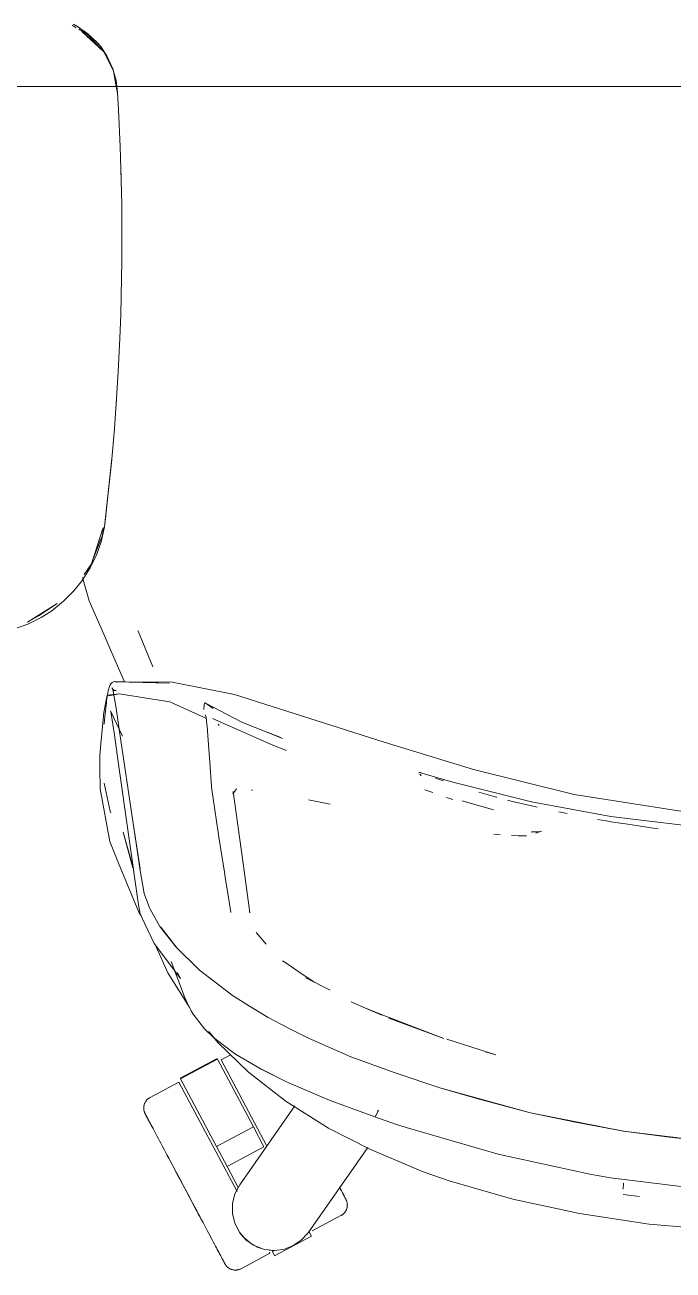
# Model space of a CAD drawing. Header units: millimetres. Extents: x 155927 to 295199, y -4084 to 97293.
# Drawn here: x 164266.6 to 164484.1, y 23020 to 23437.5 of the extents above; entities that cross this region are included whole.
import ezdxf

# ---------------------------------------------------------------- set-up
doc = ezdxf.new("R2010")
doc.units = ezdxf.units.MM
doc.header["$MEASUREMENT"] = 0
doc.layers.add('G-IMPT', color=8, linetype='CONTINUOUS', lineweight=9)
doc.layers.add('I-FURN', color=8, linetype='CONTINUOUS', lineweight=9)

msp = doc.modelspace()

# ---------------------------------------------------------------- linework, layer by layer
at = {"layer": 'G-IMPT'}
for p, q in [((164282.45, 23437.35), (164283.89, 23436.49)), ((164282.95, 23437.75), (164284.32, 23436.95)), ((164287.78, 23434.5), (164284.32, 23436.95)), ((164284.68, 23436.02), (164287.83, 23434.13)), ((164285.75, 23435.33), (164287.22, 23434.05)), ((164285.75, 23435.33), (164293.14, 23428.42)), ((164287.37, 23433.91), (164290.91, 23430.84)), ((164290.83, 23431.64), (164287.78, 23434.5)), ((164287.83, 23434.13), (164293.14, 23428.42)), ((164290.83, 23431.64), (164291.96, 23430.31)), ((164293.14, 23428.42), (164290.91, 23430.84)), ((164294.16, 23427.09), (164291.96, 23430.31)), ((164294.24, 23426.19), (164293.14, 23428.42)), ((164294.16, 23427.09), (164296.15, 23422.77)), ((164294.24, 23426.19), (164296.35, 23421.93)), ((164297.22, 23418.82), (164296.15, 23422.77)), ((164296.35, 23421.93), (164297.29, 23416.88)), ((164297.46, 23416.88), (164297.22, 23418.82)), ((164297.29, 23416.88), (164297.72, 23414.58)), ((164297.72, 23414.81), (164297.46, 23416.88)), ((164298, 23409.14), (164297.72, 23414.81)), ((164298, 23409.14), (164298.61, 23396.58)), ((164298.74, 23393.04), (164298.61, 23396.58)), ((164299.12, 23377.37), (164298.74, 23393.04)), ((164298.82, 23388.99), (164298.94, 23386.31)), ((164298.94, 23384.09), (164298.94, 23386.31)), ((164299.12, 23377.37), (164299.17, 23372.86)), ((164299.17, 23372.86), (164299.16, 23358.14)), ((164299.09, 23352.67), (164299.16, 23358.14)), ((164299.09, 23352.67), (164298.79, 23340.37)), ((164298.95, 23345.89), (164298.95, 23347.97)), ((164298.5, 23332.49), (164298.79, 23340.37)), ((164298.5, 23332.49), (164297.96, 23321.18)), ((164297.4, 23312.31), (164297.96, 23321.18)), ((164297.4, 23312.31), (164296.67, 23302.02)), ((164297.26, 23310.27), (164297.35, 23312.17)), ((164297.26, 23310.27), (164297.13, 23308.85)), ((164295.69, 23290.62), (164296.67, 23302.02)), ((164293.33, 23269.19), (164295.79, 23292.14)), ((164293.33, 23269.19), (164295.69, 23290.62)), ((164295.79, 23292.14), (164293.67, 23272.01)), ((164293.33, 23269.19), (164293.67, 23272.01)), ((164288.93, 23256.84), (164292.75, 23268.69)), ((164292.54, 23266.06), (164289.34, 23257.87)), ((164289.84, 23259.54), (164292.75, 23268.69)), ((164293.33, 23269.19), (164292.18, 23264.23)), ((164293.12, 23269.11), (164292.54, 23266.06)), ((164290.73, 23260.09), (164292.18, 23264.23)), ((164288.54, 23255.51), (164290.73, 23260.09)), ((164288.93, 23256.84), (164289.84, 23259.54)), ((164289.21, 23257.54), (164288.93, 23256.84)), ((164288.54, 23255.51), (164285.81, 23251.19)), ((164288.93, 23256.84), (164286.51, 23253.26)), ((164283.19, 23247.88), (164285.81, 23251.19)), ((164288.25, 23244.35), (164286, 23252.17)), ((164279.64, 23244.27), (164283.19, 23247.88)), ((164267.51, 23237.23), (164277.46, 23243.55)), ((164271.19, 23239.39), (164277.46, 23243.55)), ((164272.12, 23238.82), (164275.66, 23241.09)), ((164279.64, 23244.27), (164275.66, 23241.09)), ((164288.25, 23244.35), (164293.11, 23233.23)), ((164267.61, 23236.58), (164262.83, 23234.87)), ((164267.51, 23237.23), (164271.19, 23239.39)), ((164267.61, 23236.58), (164272.12, 23238.82)), ((164293.11, 23233.23), (164296.53, 23225.39)), ((164304.53, 23234.45), (164304.64, 23234.19)), ((164309.56, 23222.33), (164304.64, 23234.19)), ((164296.53, 23225.39), (164300.1, 23217.22)), ((164294.61, 23214.19), (164295.16, 23216.06)), ((164295.48, 23216.59), (164295.16, 23216.06)), ((164295.48, 23216.59), (164295.97, 23216.97)), ((164296.2, 23214.7), (164295.8, 23215.2)), ((164296.36, 23214.11), (164295.8, 23215.2)), ((164296.55, 23217.36), (164295.97, 23216.97)), ((164296.55, 23217.36), (164297.41, 23217.17)), ((164315.11, 23216.75), (164296.66, 23217.33)), ((164296.66, 23217.33), (164297.13, 23217.23)), ((164315.11, 23216.75), (164297.13, 23217.23)), ((164315.99, 23217.19), (164297.13, 23217.23)), ((164297.13, 23217.23), (164297.3, 23217.2)), ((164297.41, 23217.17), (164297.3, 23217.2)), ((164336.95, 23212.99), (164315.99, 23217.19)), ((164293.81, 23210.5), (164294.26, 23212.82)), ((164294.07, 23210.91), (164294.61, 23214.19)), ((164298.21, 23213.21), (164294.26, 23212.82)), ((164294.67, 23212.59), (164298.25, 23213.27)), ((164294.67, 23212.59), (164298.21, 23213.21)), ((164296.36, 23214.11), (164296.19, 23214.73)), ((164296.19, 23214.73), (164297.3, 23208.46)), ((164296.74, 23214.38), (164296.2, 23214.7)), ((164296.74, 23214.38), (164297.24, 23214.3)), ((164315.29, 23210.56), (164298.25, 23213.27)), ((164387.19, 23197), (164336.95, 23212.99)), ((164293.81, 23210.5), (164293, 23206.25)), ((164293.48, 23205.61), (164293.99, 23210.3)), ((164294.07, 23210.91), (164293.99, 23210.3)), ((164299.4, 23199.06), (164295.39, 23207.49)), ((164295.39, 23207.49), (164295.54, 23206.62)), ((164298.41, 23200.61), (164297.3, 23208.46)), ((164315.29, 23210.56), (164327.59, 23204.97)), ((164326.66, 23207.95), (164326.82, 23209.48)), ((164326.82, 23209.48), (164326.97, 23210.17)), ((164326.97, 23210.17), (164327.1, 23210.2)), ((164327.1, 23210.2), (164327.27, 23210.23)), ((164327.1, 23210.2), (164329.81, 23208.36)), ((164327.1, 23210.2), (164329.56, 23208.85)), ((164339.67, 23203.57), (164329.56, 23208.85)), ((164292.15, 23196.46), (164292.96, 23205.78)), ((164292.96, 23205.78), (164293, 23206.25)), ((164293.48, 23205.61), (164293.26, 23203.02)), ((164295.54, 23206.62), (164296.37, 23201.6)), ((164327.14, 23206.22), (164327.41, 23205.45)), ((164327.43, 23205.38), (164327.41, 23205.45)), ((164327.72, 23202.92), (164327.43, 23205.38)), ((164327.72, 23202.92), (164327.76, 23202.55)), ((164349.77, 23196.02), (164329.61, 23204.94)), ((164331.78, 23202.56), (164331.51, 23203)), ((164339.67, 23203.57), (164348.14, 23200.31)), ((164296.37, 23201.6), (164296.59, 23200.31)), ((164298.02, 23189.64), (164296.59, 23200.31)), ((164302.97, 23169.73), (164298.41, 23200.61)), ((164328.01, 23199.14), (164327.76, 23202.55)), ((164328.01, 23199.14), (164328.65, 23190.3)), ((164353.03, 23198.3), (164347.93, 23200.32)), ((164347.93, 23200.32), (164352.46, 23198.53)), ((164348.14, 23200.31), (164353.03, 23198.3)), ((164292.15, 23196.46), (164291.81, 23192.5)), ((164354.36, 23194.27), (164349.77, 23196.02)), ((164387.19, 23197), (164417.17, 23187.82)), ((164291.81, 23192.5), (164291.81, 23188.33)), ((164329.27, 23182.05), (164328.65, 23190.3)), ((164291.84, 23181.36), (164291.81, 23188.33)), ((164298.02, 23189.64), (164304.7, 23142.43)), ((164398.76, 23186.77), (164398.99, 23186.86)), ((164398.99, 23186.86), (164399.22, 23186.81)), ((164399.53, 23185.77), (164399.15, 23186.38)), ((164399.22, 23186.81), (164399.52, 23186.73)), ((164399.53, 23185.77), (164399.38, 23185.98)), ((164399.52, 23186.73), (164399.79, 23186.67)), ((164410.21, 23183.59), (164399.79, 23186.67)), ((164450.85, 23179.51), (164417.17, 23187.82)), ((164293.25, 23183.23), (164295.29, 23173.92)), ((164329.28, 23181.97), (164329.27, 23182.05)), ((164329.28, 23181.97), (164331.49, 23166.76)), ((164405.02, 23184.75), (164404.36, 23184.99)), ((164405.02, 23184.75), (164407.11, 23184.01)), ((164436.53, 23177.05), (164410.21, 23183.59)), ((164291.84, 23181.36), (164295.08, 23163.67)), ((164337.66, 23181.32), (164336.41, 23179.75)), ((164336.45, 23179.96), (164336.49, 23180.2)), ((164336.54, 23180.46), (164336.49, 23180.2)), ((164340.28, 23153.13), (164336.54, 23180.46)), ((164342.6, 23180.96), (164342.95, 23180.92)), ((164369.08, 23176.28), (164361.82, 23177.7)), ((164402.46, 23180.47), (164400.8, 23181.08)), ((164402.46, 23180.47), (164403.47, 23180.09)), ((164410.22, 23177.75), (164408.01, 23178.48)), ((164419.64, 23180.01), (164418.95, 23180.22)), ((164423.64, 23178.9), (164419.64, 23180.01)), ((164423.64, 23178.9), (164424.78, 23178.58)), ((164424.78, 23178.58), (164424.96, 23178.53)), ((164429.8, 23177.28), (164428.5, 23177.61)), ((164450.85, 23179.51), (164488.76, 23173.51)), ((164295.29, 23173.92), (164295.45, 23173.35)), ((164413.31, 23177.31), (164423.78, 23174.38)), ((164429.8, 23177.28), (164436.55, 23175.72)), ((164436.53, 23177.05), (164463.2, 23172.11)), ((164438.52, 23175.27), (164436.55, 23175.72)), ((164448.57, 23173.07), (164445.76, 23173.61)), ((164302.97, 23169.73), (164305.3, 23154.54)), ((164458.67, 23171.14), (164461.58, 23170.59)), ((164463.2, 23170.34), (164461.58, 23170.59)), ((164463.2, 23172.11), (164490.12, 23168.82)), ((164468.83, 23169.49), (164463.2, 23170.34)), ((164468.83, 23169.49), (164477.35, 23168.2)), ((164299.57, 23166.85), (164302.93, 23154.96)), ((164299.57, 23166.85), (164302.82, 23154.86)), ((164303.06, 23169.13), (164305.36, 23153.97)), ((164303.06, 23169.13), (164305.3, 23154.54)), ((164331.49, 23166.76), (164331.73, 23165.21)), ((164331.73, 23165.21), (164333.6, 23153.43)), ((164426.03, 23166.02), (164423.94, 23166.23)), ((164434.88, 23165.62), (164429.83, 23165.71)), ((164429.83, 23165.71), (164432.1, 23165.63)), ((164434.88, 23165.62), (164432.1, 23165.63)), ((164438.89, 23166.94), (164436.59, 23166.91)), ((164436.73, 23166.9), (164436.59, 23166.91)), ((164439.94, 23167.16), (164437.99, 23166.47)), ((164438.89, 23166.94), (164439.94, 23167.16)), ((164477.35, 23168.2), (164479.01, 23168.01)), ((164295.08, 23163.67), (164296.67, 23159.81)), ((164298.06, 23156.44), (164296.67, 23159.81)), ((164304.86, 23139.99), (164298.06, 23156.44)), ((164306.66, 23146.3), (164305.36, 23153.97)), ((164333.86, 23151.78), (164333.6, 23153.43)), ((164340.28, 23153.13), (164342.06, 23139.77)), ((164334.92, 23144.94), (164333.86, 23151.78)), ((164308.41, 23141.5), (164306.66, 23146.3)), ((164334.92, 23144.94), (164335.67, 23139.87)), ((164304.7, 23142.43), (164305.35, 23139.43)), ((164308.41, 23141.5), (164308.63, 23141.08)), ((164311.92, 23135.25), (164308.63, 23141.08)), ((164342.06, 23139.77), (164341.91, 23140.24)), ((164305.63, 23138.82), (164304.86, 23139.99)), ((164306.91, 23136.07), (164305.35, 23139.43)), ((164309.98, 23129.49), (164306.91, 23136.07)), ((164317.34, 23128.28), (164311.92, 23135.25)), ((164312.24, 23135.02), (164317.64, 23128.07)), ((164312.24, 23135.02), (164314.83, 23131.65)), ((164347.56, 23129.27), (164344.22, 23133.18)), ((164318.89, 23117.84), (164309.98, 23129.49)), ((164314.6, 23119.73), (164310.62, 23128.36)), ((164317.64, 23128.07), (164314.83, 23131.65)), ((164317.34, 23128.28), (164325.24, 23120.55)), ((164315.66, 23123.5), (164320.17, 23111.59)), ((164354.19, 23123), (164353.09, 23123.75)), ((164321.73, 23108.28), (164314.6, 23119.73)), ((164318.89, 23117.84), (164317.78, 23119.79)), ((164325.24, 23120.55), (164335.67, 23112.53)), ((164359.32, 23119.51), (164354.19, 23123)), ((164359.9, 23119.11), (164359.32, 23119.51)), ((164363.66, 23116.55), (164359.9, 23119.11)), ((164363.66, 23116.55), (164360.88, 23118.06)), ((164368.99, 23113.87), (164360.88, 23118.06)), ((164321.24, 23109.36), (164320.17, 23111.59)), ((164335.67, 23112.53), (164335.93, 23112.36)), ((164342.03, 23108.47), (164335.93, 23112.36)), ((164322.42, 23106.93), (164321.24, 23109.36)), ((164321.73, 23108.28), (164322.23, 23107.52)), ((164322.42, 23106.93), (164323.03, 23105.79)), ((164342.03, 23108.47), (164348.26, 23104.71)), ((164376.03, 23110), (164380.88, 23107.8)), ((164380.88, 23107.8), (164386.32, 23105.49)), ((164380.88, 23107.8), (164387.96, 23105.08)), ((164323.03, 23105.79), (164326.89, 23100.93)), ((164355.05, 23101.14), (164348.26, 23104.71)), ((164389.69, 23104.42), (164387.96, 23105.08)), ((164407.13, 23097.7), (164388.73, 23104.52)), ((164407.13, 23097.7), (164389.69, 23104.42)), ((164329.92, 23098.03), (164326.89, 23100.93)), ((164328.34, 23100.04), (164331.34, 23096.36)), ((164355.05, 23101.14), (164361.77, 23097.75)), ((164329.92, 23098.03), (164336.05, 23093.32)), ((164331.34, 23096.36), (164341.63, 23086.4)), ((164376, 23091.57), (164361.77, 23097.75)), ((164424.61, 23092.17), (164408.12, 23097.42)), ((164336.05, 23093.32), (164337.34, 23092.45)), ((164345.34, 23087.72), (164337.34, 23092.45)), ((164376, 23091.57), (164390.88, 23086.11)), ((164424.61, 23092.17), (164421.17, 23093.25)), ((164354.23, 23076.6), (164341.63, 23086.4)), ((164353.95, 23083.41), (164345.34, 23087.72)), ((164354.39, 23083.19), (164345.34, 23087.72)), ((164345.34, 23087.72), (164345.94, 23087.42)), ((164354.39, 23083.19), (164345.94, 23087.42)), ((164405.79, 23081.11), (164390.88, 23086.11)), ((164353.95, 23083.41), (164354.39, 23083.19)), ((164354.39, 23083.19), (164365.35, 23078.42)), ((164365.35, 23078.42), (164369.03, 23076.94)), ((164436.29, 23072.72), (164405.79, 23081.11)), ((164419.05, 23077.38), (164405.88, 23081.15)), ((164436.29, 23072.72), (164405.88, 23081.15)), ((164354.23, 23076.6), (164368.53, 23067.62)), ((164369.03, 23076.94), (164383.99, 23071.37)), ((164384.77, 23072.64), (164385.2, 23073.69)), ((164385.2, 23073.69), (164384.97, 23073.1)), ((164419.05, 23077.38), (164436.29, 23072.72)), ((164383.99, 23071.37), (164384.12, 23071.41)), ((164384.12, 23071.41), (164383.99, 23071.41)), ((164383.99, 23071.41), (164390.92, 23069)), ((164384.12, 23071.41), (164384.39, 23071.81)), ((164384.12, 23071.41), (164384.17, 23071.42)), ((164384.39, 23071.81), (164384.17, 23071.42)), ((164384.77, 23072.64), (164384.39, 23071.81)), ((164384.49, 23071.99), (164384.39, 23071.81)), ((164384.77, 23072.64), (164384.49, 23071.99)), ((164384.77, 23072.64), (164384.97, 23073.1)), ((164436.29, 23072.72), (164467.42, 23066.55)), ((164436.29, 23072.72), (164451.31, 23069.65)), ((164436.29, 23072.72), (164467.34, 23066.55)), ((164467.42, 23066.55), (164451.31, 23069.65)), ((164368.53, 23067.62), (164382.31, 23060.53)), ((164394.53, 23067.81), (164390.92, 23069)), ((164425.36, 23058.86), (164394.53, 23067.81)), ((164498.93, 23062.72), (164467.34, 23066.55)), ((164498.97, 23062.76), (164467.42, 23066.55)), ((164467.42, 23066.55), (164482.9, 23064.6)), ((164498.97, 23062.76), (164482.9, 23064.6)), ((164400.28, 23053.02), (164382.31, 23060.53)), ((164425.36, 23058.86), (164456.15, 23052.2)), ((164409.01, 23049.94), (164400.28, 23053.02)), ((164409.01, 23049.94), (164430.26, 23043.77)), ((164463.07, 23051.01), (164456.15, 23052.2)), ((164493.24, 23047.2), (164463.07, 23051.01)), ((164467.38, 23049.22), (164467.31, 23047.13)), ((164467.31, 23047.13), (164467.31, 23047.24)), ((164467.34, 23045.36), (164472.75, 23044.71)), ((164430.26, 23043.77), (164452.62, 23038.95)), ((164452.62, 23038.95), (164476.04, 23035.46)), ((164476.04, 23035.46), (164501.61, 23033.2))]:
    msp.add_line(p, q, dxfattribs=at)
at = {"layer": 'I-FURN'}
for p, q in [((163845.72, 23416.88), (165245.72, 23416.88)), ((165245.72, 23416.88), (163845.72, 23416.88)), ((164331.14, 23090.91), (164318.77, 23084.33)), ((164318.87, 23084.16), (164331.23, 23090.73)), ((164331.23, 23090.73), (164343.3, 23068.03)), ((164335.61, 23092.23), (164332.46, 23090.55)), ((164332.46, 23090.55), (164347.71, 23061.85)), ((164318.33, 23083.04), (164308.64, 23077.89)), ((164318.33, 23083.04), (164337.79, 23046.43)), ((164330.94, 23061.45), (164318.87, 23084.16)), ((164307.94, 23077.41), (164308.07, 23077.52)), ((164308.07, 23077.52), (164308.2, 23077.61)), ((164308.2, 23077.61), (164308.33, 23077.7)), ((164308.33, 23077.7), (164308.47, 23077.79)), ((164308.47, 23077.79), (164308.61, 23077.87)), ((164308.61, 23077.87), (164308.64, 23077.89)), ((164306.51, 23074.46), (164306.52, 23074.62)), ((164306.51, 23074.29), (164306.51, 23074.46)), ((164306.51, 23074.13), (164306.51, 23074.29)), ((164306.52, 23073.97), (164306.51, 23074.13)), ((164306.52, 23074.62), (164306.53, 23074.78)), ((164306.54, 23073.81), (164306.52, 23073.97)), ((164306.53, 23074.78), (164306.55, 23074.94)), ((164306.56, 23073.65), (164306.54, 23073.81)), ((164306.55, 23074.94), (164306.58, 23075.1)), ((164306.59, 23073.49), (164306.56, 23073.65)), ((164306.58, 23075.1), (164306.61, 23075.25)), ((164306.63, 23073.34), (164306.59, 23073.49)), ((164306.61, 23075.25), (164306.65, 23075.41)), ((164306.67, 23073.18), (164306.63, 23073.34)), ((164306.65, 23075.41), (164306.7, 23075.56)), ((164306.7, 23075.56), (164306.75, 23075.72)), ((164306.75, 23075.72), (164306.81, 23075.87)), ((164306.81, 23075.87), (164306.88, 23076.01)), ((164306.88, 23076.01), (164306.95, 23076.16)), ((164306.95, 23076.16), (164307.02, 23076.3)), ((164307.02, 23076.3), (164307.1, 23076.44)), ((164307.1, 23076.44), (164307.19, 23076.58)), ((164307.19, 23076.58), (164307.28, 23076.71)), ((164307.28, 23076.71), (164307.38, 23076.84)), ((164307.38, 23076.84), (164307.48, 23076.96)), ((164307.48, 23076.96), (164307.59, 23077.08)), ((164307.59, 23077.08), (164307.7, 23077.2)), ((164307.7, 23077.2), (164307.82, 23077.31)), ((164307.82, 23077.31), (164307.94, 23077.41)), ((164338.69, 23048.62), (164357.19, 23075.05)), ((164306.72, 23073.03), (164306.67, 23073.18)), ((164306.78, 23072.88), (164306.72, 23073.03)), ((164306.84, 23072.73), (164306.78, 23072.88)), ((164306.9, 23072.58), (164306.84, 23072.73)), ((164306.98, 23072.44), (164306.9, 23072.58)), ((164306.98, 23072.43), (164306.98, 23072.44)), ((164306.98, 23072.44), (164306.99, 23072.42)), ((164307, 23072.39), (164306.98, 23072.43)), ((164306.99, 23072.42), (164307.02, 23072.36)), ((164307.05, 23072.31), (164307, 23072.39)), ((164307.02, 23072.36), (164307.07, 23072.26)), ((164307.11, 23072.19), (164307.05, 23072.31)), ((164307.07, 23072.26), (164307.15, 23072.12)), ((164307.2, 23072.02), (164307.11, 23072.19)), ((164307.15, 23072.12), (164307.24, 23071.94)), ((164307.3, 23071.82), (164307.2, 23072.02)), ((164307.24, 23071.94), (164307.36, 23071.72)), ((164307.43, 23071.58), (164307.3, 23071.82)), ((164307.36, 23071.72), (164307.5, 23071.46)), ((164307.58, 23071.3), (164307.43, 23071.58)), ((164307.5, 23071.46), (164307.66, 23071.16)), ((164307.75, 23070.99), (164307.58, 23071.3)), ((164307.66, 23071.16), (164307.83, 23070.83)), ((164307.94, 23070.63), (164307.75, 23070.99)), ((164307.83, 23070.83), (164308.03, 23070.45)), ((164308.15, 23070.24), (164307.94, 23070.63)), ((164308.03, 23070.45), (164308.25, 23070.04)), ((164308.38, 23069.81), (164308.15, 23070.24)), ((164308.25, 23070.04), (164308.49, 23069.6)), ((164308.62, 23069.34), (164308.38, 23069.81)), ((164308.49, 23069.6), (164308.74, 23069.12)), ((164308.89, 23068.84), (164308.62, 23069.34)), ((164308.74, 23069.12), (164309.02, 23068.6)), ((164309.18, 23068.3), (164308.89, 23068.84)), ((164309.02, 23068.6), (164309.31, 23068.05)), ((164309.48, 23067.74), (164309.18, 23068.3)), ((164309.31, 23068.05), (164309.62, 23067.46)), ((164309.62, 23067.46), (164309.95, 23066.85)), ((164309.95, 23066.85), (164310.29, 23066.2)), ((164310.29, 23066.2), (164310.66, 23065.52)), ((164310.66, 23065.52), (164311.03, 23064.81)), ((164330.94, 23061.45), (164343.3, 23068.03)), ((164343.3, 23068.03), (164346.83, 23061.38)), ((164311.03, 23064.81), (164311.42, 23064.08)), ((164311.42, 23064.08), (164311.83, 23063.32)), ((164311.83, 23063.32), (164312.25, 23062.53)), ((164312.25, 23062.53), (164312.68, 23061.72)), ((164312.68, 23061.72), (164313.12, 23060.88)), ((164313.37, 23060.42), (164312.92, 23061.27)), ((164313.12, 23060.88), (164313.58, 23060.03)), ((164334.47, 23054.81), (164330.94, 23061.45)), ((164334.47, 23054.81), (164346.83, 23061.38)), ((164381.63, 23061.16), (164361.61, 23032.57)), ((164313.83, 23059.55), (164313.37, 23060.42)), ((164313.58, 23060.03), (164314.04, 23059.15)), ((164314.3, 23058.67), (164313.83, 23059.55)), ((164314.04, 23059.15), (164314.52, 23058.25)), ((164314.78, 23057.76), (164314.3, 23058.67)), ((164314.52, 23058.25), (164315.01, 23057.34)), ((164315.27, 23056.84), (164314.78, 23057.76)), ((164315.01, 23057.34), (164315.5, 23056.41)), ((164315.77, 23055.9), (164315.27, 23056.84)), ((164315.5, 23056.41), (164316, 23055.47)), ((164316.28, 23054.95), (164315.77, 23055.9)), ((164316, 23055.47), (164316.51, 23054.51)), ((164316.79, 23053.99), (164316.28, 23054.95)), ((164316.51, 23054.51), (164317.03, 23053.54)), ((164317.31, 23053.01), (164316.79, 23053.99)), ((164317.03, 23053.54), (164317.55, 23052.56)), ((164317.83, 23052.03), (164317.31, 23053.01)), ((164317.55, 23052.56), (164318.07, 23051.57)), ((164338.22, 23047.75), (164334.47, 23054.81)), ((164318.36, 23051.04), (164317.83, 23052.03)), ((164318.07, 23051.57), (164318.6, 23050.58)), ((164318.89, 23050.04), (164318.36, 23051.04)), ((164318.6, 23050.58), (164319.13, 23049.58)), ((164319.42, 23049.04), (164318.89, 23050.04)), ((164319.13, 23049.58), (164319.66, 23048.58)), ((164319.95, 23048.03), (164319.42, 23049.04)), ((164319.66, 23048.58), (164320.2, 23047.57)), ((164337.1, 23045.64), (164338.69, 23048.62)), ((164320.49, 23047.03), (164319.95, 23048.03)), ((164320.2, 23047.57), (164320.73, 23046.57)), ((164321.02, 23046.02), (164320.49, 23047.03)), ((164320.73, 23046.57), (164321.27, 23045.56)), ((164321.56, 23045.02), (164321.02, 23046.02)), ((164321.27, 23045.56), (164321.8, 23044.56)), ((164322.09, 23044.02), (164321.56, 23045.02)), ((164321.8, 23044.56), (164322.33, 23043.56)), ((164336.27, 23042.37), (164337.1, 23045.64)), ((164372.13, 23047.89), (164372.41, 23047.36)), ((164372.56, 23047.08), (164372.28, 23047.6)), ((164372.41, 23047.36), (164372.68, 23046.86)), ((164372.81, 23046.6), (164372.56, 23047.08)), ((164372.68, 23046.86), (164372.93, 23046.39)), ((164373.05, 23046.15), (164372.81, 23046.6)), ((164372.93, 23046.39), (164373.15, 23045.96)), ((164373.27, 23045.74), (164373.05, 23046.15)), ((164373.15, 23045.96), (164373.36, 23045.57)), ((164373.47, 23045.37), (164373.27, 23045.74)), ((164373.36, 23045.57), (164373.55, 23045.21)), ((164373.65, 23045.04), (164373.47, 23045.37)), ((164373.55, 23045.21), (164373.72, 23044.89)), ((164373.8, 23044.74), (164373.65, 23045.04)), ((164373.72, 23044.89), (164373.87, 23044.61)), ((164373.94, 23044.48), (164373.8, 23044.74)), ((164373.87, 23044.61), (164374, 23044.37)), ((164374.06, 23044.26), (164373.94, 23044.48)), ((164374, 23044.37), (164374.1, 23044.17)), ((164374.15, 23044.08), (164374.06, 23044.26)), ((164374.1, 23044.17), (164374.19, 23044.01)), ((164374.23, 23043.94), (164374.15, 23044.08)), ((164322.62, 23043.03), (164322.09, 23044.02)), ((164322.33, 23043.56), (164322.86, 23042.57)), ((164323.14, 23042.04), (164322.62, 23043.03)), ((164322.86, 23042.57), (164323.38, 23041.59)), ((164323.66, 23041.06), (164323.14, 23042.04)), ((164323.38, 23041.59), (164323.9, 23040.61)), ((164324.18, 23040.09), (164323.66, 23041.06)), ((164323.9, 23040.61), (164324.41, 23039.65)), ((164324.68, 23039.14), (164324.18, 23040.09)), ((164336.25, 23039), (164336.27, 23042.37)), ((164374.19, 23044.01), (164374.26, 23043.89)), ((164374.28, 23039.89), (164374.2, 23039.76)), ((164374.28, 23043.84), (164374.23, 23043.94)), ((164374.26, 23043.89), (164374.3, 23043.81)), ((164374.31, 23043.78), (164374.28, 23043.84)), ((164374.36, 23040.04), (164374.28, 23039.89)), ((164374.3, 23043.81), (164374.32, 23043.76)), ((164374.32, 23043.76), (164374.31, 23043.78)), ((164374.32, 23043.76), (164374.4, 23043.62)), ((164374.32, 23043.76), (164374.32, 23043.76)), ((164374.43, 23040.18), (164374.36, 23040.04)), ((164374.4, 23043.62), (164374.46, 23043.47)), ((164374.49, 23040.33), (164374.43, 23040.18)), ((164374.46, 23043.47), (164374.53, 23043.32)), ((164374.55, 23040.48), (164374.49, 23040.33)), ((164374.53, 23043.32), (164374.58, 23043.17)), ((164374.6, 23040.63), (164374.55, 23040.48)), ((164374.58, 23043.17), (164374.63, 23043.01)), ((164374.65, 23040.79), (164374.6, 23040.63)), ((164374.63, 23043.01), (164374.67, 23042.86)), ((164374.69, 23040.94), (164374.65, 23040.79)), ((164374.67, 23042.86), (164374.71, 23042.7)), ((164374.72, 23041.1), (164374.69, 23040.94)), ((164374.71, 23042.7), (164374.74, 23042.54)), ((164374.75, 23041.26), (164374.72, 23041.1)), ((164374.74, 23042.54), (164374.76, 23042.38)), ((164374.77, 23041.42), (164374.75, 23041.26)), ((164374.76, 23042.38), (164374.78, 23042.22)), ((164374.79, 23041.58), (164374.77, 23041.42)), ((164374.78, 23042.22), (164374.79, 23042.06)), ((164374.79, 23042.06), (164374.8, 23041.9)), ((164374.8, 23041.9), (164374.79, 23041.74)), ((164374.79, 23041.74), (164374.79, 23041.58)), ((164324.41, 23039.65), (164324.92, 23038.7)), ((164325.19, 23038.19), (164324.68, 23039.14)), ((164324.92, 23038.7), (164325.42, 23037.76)), ((164325.68, 23037.26), (164325.19, 23038.19)), ((164325.42, 23037.76), (164325.91, 23036.84)), ((164326.17, 23036.35), (164325.68, 23037.26)), ((164325.91, 23036.84), (164326.39, 23035.93)), ((164326.39, 23035.93), (164326.86, 23035.05)), ((164337.03, 23035.72), (164336.25, 23039)), ((164338.58, 23032.72), (164337.03, 23035.72)), ((164362.97, 23033.16), (164372.66, 23038.31)), ((164372.7, 23038.33), (164372.66, 23038.31)), ((164372.84, 23038.41), (164372.7, 23038.33)), ((164372.97, 23038.49), (164372.84, 23038.41)), ((164373.11, 23038.59), (164372.97, 23038.49)), ((164373.24, 23038.68), (164373.11, 23038.59)), ((164373.36, 23038.78), (164373.24, 23038.68)), ((164373.48, 23038.89), (164373.36, 23038.78)), ((164373.6, 23039), (164373.48, 23038.89)), ((164373.71, 23039.12), (164373.6, 23039)), ((164373.82, 23039.24), (164373.71, 23039.12)), ((164373.92, 23039.36), (164373.82, 23039.24)), ((164374.02, 23039.49), (164373.92, 23039.36)), ((164374.11, 23039.62), (164374.02, 23039.49)), ((164374.2, 23039.76), (164374.11, 23039.62)), ((164326.86, 23035.05), (164327.32, 23034.18)), ((164327.32, 23034.18), (164327.77, 23033.33)), ((164327.77, 23033.33), (164328.21, 23032.51)), ((164328.21, 23032.51), (164328.63, 23031.71)), ((164328.63, 23031.71), (164329.05, 23030.93)), ((164340.8, 23030.18), (164338.58, 23032.72)), ((164338.78, 23032.44), (164339.94, 23031.02)), ((164361.61, 23032.57), (164359.36, 23030.06)), ((164362.07, 23032.72), (164362.03, 23032.8)), ((164362.03, 23032.8), (164362.77, 23031.41)), ((164329.05, 23030.93), (164329.45, 23030.18)), ((164329.45, 23030.18), (164329.83, 23029.46)), ((164329.83, 23029.46), (164330.2, 23028.76)), ((164330.2, 23028.76), (164330.55, 23028.1)), ((164330.55, 23028.1), (164330.89, 23027.47)), ((164330.89, 23027.47), (164331.21, 23026.87)), ((164339.94, 23031.02), (164342.72, 23028.73)), ((164343.56, 23028.25), (164340.8, 23030.18)), ((164346.71, 23027.03), (164343.56, 23028.25)), ((164350.41, 23024.84), (164362.77, 23031.41)), ((164356.57, 23028.16), (164353.41, 23026.98)), ((164359.36, 23030.06), (164356.57, 23028.16)), ((164331.37, 23026.55), (164331.06, 23027.14)), ((164331.21, 23026.87), (164331.51, 23026.3)), ((164331.67, 23026), (164331.37, 23026.55)), ((164331.51, 23026.3), (164331.8, 23025.76)), ((164331.94, 23025.49), (164331.67, 23026)), ((164331.8, 23025.76), (164332.06, 23025.26)), ((164332.2, 23025), (164331.94, 23025.49)), ((164332.06, 23025.26), (164332.31, 23024.79)), ((164332.44, 23024.56), (164332.2, 23025)), ((164332.31, 23024.79), (164332.54, 23024.36)), ((164332.65, 23024.15), (164332.44, 23024.56)), ((164332.54, 23024.36), (164332.75, 23023.97)), ((164332.85, 23023.77), (164332.65, 23024.15)), ((164332.75, 23023.97), (164332.94, 23023.62)), ((164333.03, 23023.44), (164332.85, 23023.77)), ((164332.94, 23023.62), (164333.11, 23023.3)), ((164333.19, 23023.14), (164333.03, 23023.44)), ((164333.11, 23023.3), (164333.25, 23023.02)), ((164339.16, 23020.5), (164348.85, 23025.65)), ((164350.05, 23026.6), (164346.71, 23027.03)), ((164348.65, 23026.02), (164348.85, 23025.65)), ((164350.42, 23026.63), (164349.67, 23026.23)), ((164350.41, 23024.84), (164349.67, 23026.23)), ((164349.67, 23026.23), (164349.71, 23026.14)), ((164353.41, 23026.98), (164350.05, 23026.6)), ((164333.33, 23022.88), (164333.19, 23023.14)), ((164333.25, 23023.02), (164333.38, 23022.78)), ((164333.44, 23022.66), (164333.33, 23022.88)), ((164333.38, 23022.78), (164333.49, 23022.58)), ((164333.54, 23022.48), (164333.44, 23022.66)), ((164333.49, 23022.58), (164333.58, 23022.41)), ((164333.61, 23022.34), (164333.54, 23022.48)), ((164333.58, 23022.41), (164333.64, 23022.29)), ((164333.67, 23022.24), (164333.61, 23022.34)), ((164333.64, 23022.29), (164333.68, 23022.21)), ((164333.7, 23022.18), (164333.67, 23022.24)), ((164333.68, 23022.21), (164333.71, 23022.17)), ((164333.71, 23022.16), (164333.7, 23022.18)), ((164333.71, 23022.17), (164333.71, 23022.16)), ((164333.73, 23022.12), (164333.71, 23022.16)), ((164333.81, 23021.99), (164333.73, 23022.12)), ((164333.9, 23021.85), (164333.81, 23021.99)), ((164333.99, 23021.72), (164333.9, 23021.85)), ((164334.08, 23021.59), (164333.99, 23021.72)), ((164334.18, 23021.46), (164334.08, 23021.59)), ((164334.29, 23021.34), (164334.18, 23021.46)), ((164334.4, 23021.22), (164334.29, 23021.34)), ((164334.52, 23021.11), (164334.4, 23021.22)), ((164334.64, 23021), (164334.52, 23021.11)), ((164334.76, 23020.9), (164334.64, 23021)), ((164334.89, 23020.8), (164334.76, 23020.9)), ((164335.02, 23020.71), (164334.89, 23020.8)), ((164335.16, 23020.62), (164335.02, 23020.71)), ((164335.3, 23020.54), (164335.16, 23020.62)), ((164335.44, 23020.46), (164335.3, 23020.54)), ((164335.58, 23020.39), (164335.44, 23020.46)), ((164335.73, 23020.33), (164335.58, 23020.39)), ((164335.88, 23020.27), (164335.73, 23020.33)), ((164336.03, 23020.22), (164335.88, 23020.27)), ((164336.19, 23020.17), (164336.03, 23020.22)), ((164336.34, 23020.13), (164336.19, 23020.17)), ((164336.5, 23020.1), (164336.34, 23020.13)), ((164336.66, 23020.07), (164336.5, 23020.1)), ((164336.82, 23020.05), (164336.66, 23020.07)), ((164336.98, 23020.04), (164336.82, 23020.05)), ((164337.14, 23020.03), (164336.98, 23020.04)), ((164337.3, 23020.03), (164337.14, 23020.03)), ((164337.46, 23020.03), (164337.3, 23020.03)), ((164337.62, 23020.04), (164337.46, 23020.03)), ((164337.78, 23020.06), (164337.62, 23020.04)), ((164337.94, 23020.08), (164337.78, 23020.06)), ((164338.1, 23020.11), (164337.94, 23020.08)), ((164338.26, 23020.15), (164338.1, 23020.11)), ((164338.42, 23020.19), (164338.26, 23020.15)), ((164338.57, 23020.24), (164338.42, 23020.19)), ((164338.72, 23020.3), (164338.57, 23020.24)), ((164338.87, 23020.36), (164338.72, 23020.3)), ((164339.02, 23020.42), (164338.87, 23020.36)), ((164339.16, 23020.5), (164339.02, 23020.42))]:
    msp.add_line(p, q, dxfattribs=at)
msp.add_open_spline([(164346.01, 23027.23), (164345.54, 23027.37), (164344.91, 23027.59), (164344.27, 23027.89), (164344.12, 23027.97)], degree=3, knots=[-0.6, -0.6, -0.6, -0.6, -0.5, -0.4680239, -0.4680239, -0.4680239, -0.4680239], dxfattribs=at)
msp.add_open_spline([(164350.42, 23026.63), (164350.19, 23026.62), (164349.65, 23026.62), (164348.99, 23026.66), (164348.61, 23026.7)], degree=3, dxfattribs=at)

doc.saveas('drawing.dxf')
